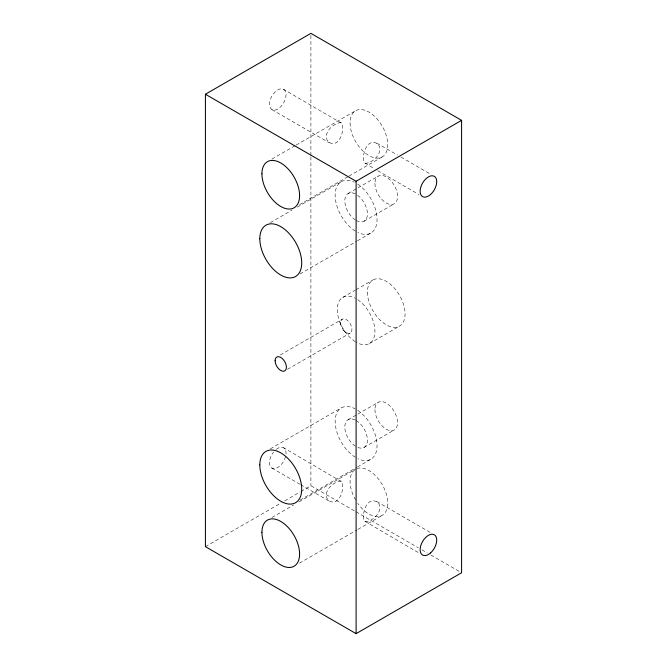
<?xml version="1.0" encoding="UTF-8"?>
<svg xmlns="http://www.w3.org/2000/svg" width="667" height="667" viewBox="0 0 667 667"><rect width="100%" height="100%" fill="white"/><g stroke="black" fill="none" stroke-linecap="round" stroke-linejoin="round"><path stroke-width="0.5" stroke-dasharray="3.33 2.5" d="M271.936 159.063L295.323 145.564M296.223 145.039L355.594 110.764M299.475 204.686L348.049 176.638M348.949 176.121L382.233 156.903M270.427 222.595L291.954 210.163M297.332 207.062L341.287 181.682M348.116 193.505L356.978 188.394M357.862 187.877L378.247 176.105M364.099 221.194L394.23 203.794M300.058 273.929L356.57 241.304M357.47 240.779L370.919 233.016M342.788 297.382L355.194 290.22M356.078 289.703L372.92 279.982M280.357 354.952L342.313 319.185M287.452 369.318L350.3 333.025M369.426 343.522L399.558 326.121M270.427 448.799L341.287 407.887M348.116 419.71L356.978 414.591M357.862 414.082L378.247 402.309M364.099 447.39L394.23 429.99M205.411 546.648L281.149 502.926M284.751 500.85L300.075 491.996M300.984 491.479L310.897 485.751L355.111 511.281M300.058 500.125L356.57 467.5M357.47 466.983L370.919 459.213M271.936 517.5L293.53 505.044M298.924 501.926L355.594 469.209M299.475 563.123L357.045 529.89M357.946 529.365L382.233 515.349M341.162 122.553C333.066 122.861 321.711 133.967 328.281 141.913C338.753 149.041 344.856 131.299 341.979 123.478L283.608 89.32A11.723 6.77 -60 0 0 269.743 101.617A11.723 6.77 -60 0 0 279.89 107.479A11.723 6.77 -60 0 0 283.608 89.32M365.016 163.39C373.111 163.073 384.467 151.976 377.897 144.022C367.425 136.902 361.322 154.636 364.199 162.456L374.012 168.584M341.162 480.99C333.066 481.307 321.711 492.404 328.281 500.358C338.753 507.479 344.856 489.745 341.979 481.924L283.608 447.757M365.016 521.827C373.111 521.519 384.467 510.413 377.897 502.468C367.425 495.339 361.322 513.081 364.199 520.902L418.976 552.985M376.738 143.088L397.424 155.027M401.017 157.104L430.699 174.245M271.886 109.621L329.44 142.855M377.605 170.66L418.976 194.539M376.738 501.526L430.699 532.683M356.011 511.797L418.276 547.749M421.886 549.825L427.297 552.951M430.907 555.036L459.78 571.711M271.886 468.059L299.766 484.159M300.667 484.676L329.44 501.292M343.48 330.123L346.682 333.85M339.795 321.911L341.412 326.538M310.897 35.426L310.897 155.786M310.897 156.828L310.897 485.751M357.737 299.725A26.638 15.383 60 0 1 374.921 332.258A26.638 15.383 60 0 1 356.103 342.204M355.286 341.712A26.638 15.383 60 0 1 337.269 309.571A26.638 15.383 60 0 1 355.286 298.249M357.662 184.117A29.631 17.109 60 0 1 377.055 219.293A29.631 17.109 60 0 1 357.929 232.508M355.328 231.082A29.631 17.109 60 0 1 335.151 195.856A29.631 17.109 60 0 1 354.285 182.191M357.579 195.264A15.983 9.23 60 0 1 367.384 214.716A15.983 9.23 60 0 1 356.103 220.402M355.369 219.943A15.983 9.23 60 0 1 344.806 200.825A15.983 9.23 60 0 1 355.369 193.905M355.594 499.967A26.638 15.383 60 0 1 363.131 468.242A26.638 15.383 60 0 1 387.502 506.52A26.638 15.383 60 0 1 357.729 503.318M357.662 410.322A29.631 17.109 60 0 1 377.055 445.498A29.631 17.109 60 0 1 357.929 458.704M355.328 457.279A29.631 17.109 60 0 1 335.151 421.527A29.631 17.109 60 0 1 355.194 408.854M356.103 420.502A15.983 9.23 60 0 1 367.384 439.211A15.983 9.23 60 0 1 357.579 447.34M355.369 446.148A15.983 9.23 60 0 1 344.806 427.022A15.983 9.23 60 0 1 355.369 420.102M276.305 449.316A11.723 6.77 -60 0 1 285.81 455.461A11.723 6.77 -60 0 1 272.795 468.442A11.723 6.77 -60 0 1 273.603 452.018M367.409 292.179A26.638 15.383 60 0 0 395.656 327.322A26.638 15.383 60 0 0 395.656 289.653A26.638 15.383 60 0 0 367.409 292.179M350.075 122.961A26.638 15.383 60 0 0 378.331 158.104A26.638 15.383 60 0 0 378.331 120.435A26.638 15.383 60 0 0 350.075 122.961M340.654 322.845A7.987 4.611 60 0 0 349.133 333.383A7.987 4.611 60 0 0 349.133 322.086A7.987 4.611 60 0 0 340.654 322.845M374.937 183.425A15.983 9.23 60 0 0 391.896 204.511A15.983 9.23 60 0 0 391.896 181.908A15.983 9.23 60 0 0 374.937 183.425M374.937 409.63A15.983 9.23 60 0 0 391.896 430.715A15.983 9.23 60 0 0 391.896 408.112A15.983 9.23 60 0 0 374.937 409.63"/><path stroke-width="1" d="M205.411 94.247L310.897 33.35L461.589 120.352L461.589 572.753L356.103 633.65L205.411 546.648L205.411 94.247L356.103 181.249L461.589 120.352M356.103 181.249L356.103 633.65M261.923 173.854A26.638 15.383 60 0 0 290.178 209.004A26.638 15.383 60 0 0 290.178 171.327A26.638 15.383 60 0 0 261.923 173.854M275.104 360.689A7.987 4.611 60 0 0 283.583 371.236A7.987 4.611 60 0 0 283.583 359.93A7.987 4.611 60 0 0 275.104 360.689M259.805 238.753A29.631 17.109 60 0 0 291.237 277.856A29.631 17.109 60 0 0 291.237 235.943A29.631 17.109 60 0 0 259.805 238.753M430.582 194.472A11.723 6.77 -60 0 0 434.292 176.321A11.723 6.77 -60 0 0 420.427 188.611A11.723 6.77 -60 0 0 430.582 194.472M261.923 532.299A26.638 15.383 60 0 0 290.178 567.442A26.638 15.383 60 0 0 290.178 529.773A26.638 15.383 60 0 0 261.923 532.299M259.805 464.949A29.631 17.109 60 0 0 291.237 504.052A29.631 17.109 60 0 0 291.237 462.148A29.631 17.109 60 0 0 259.805 464.949M430.582 552.918A11.723 6.77 -60 0 0 434.292 534.759A11.723 6.77 -60 0 0 420.427 547.057A11.723 6.77 -60 0 0 430.582 552.918"/></g></svg>
